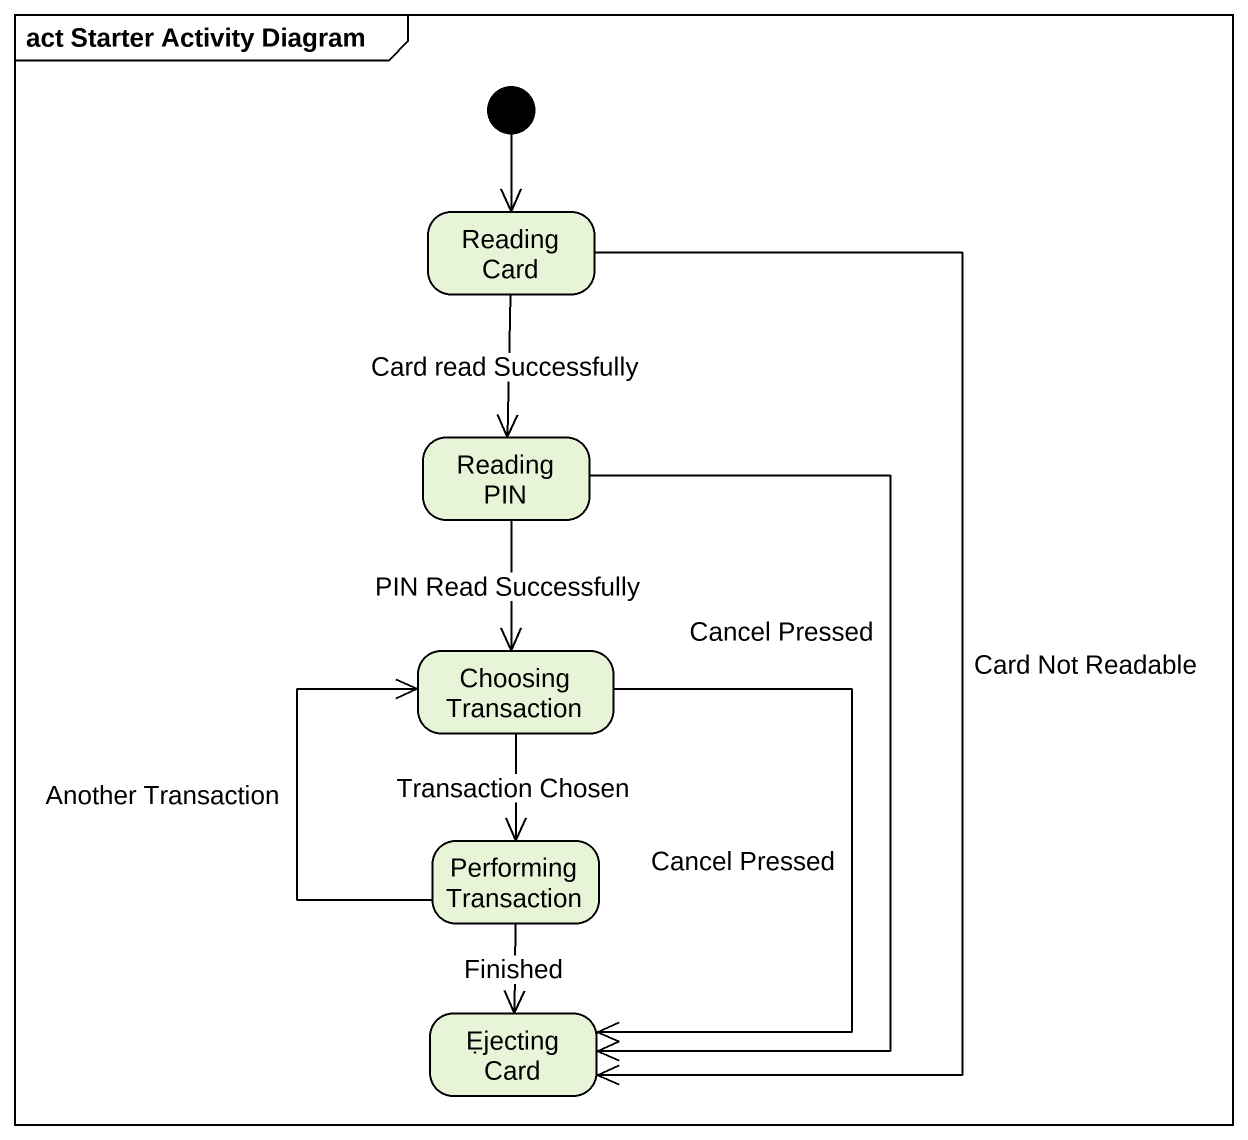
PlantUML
@startuml
mainframe act Starter Activity Diagram
hide empty description
state "Reading Card" as Reading_Card
state "Reading PIN" as Reading_PIN
state "Choosing Transaction" as Choosing_Transaction
state "Performing Transaction" as Performing_Transaction
state "Ẹjecting Card" as Ẹjecting_Card
[*] --> Reading_Card
Reading_Card --> Reading_PIN : Card read Successfully
Reading_Card --> Ẹjecting_Card : Card Not Readable
Reading_PIN --> Choosing_Transaction : PIN Read Successfully
Reading_PIN --> Ẹjecting_Card : Cancel Pressed
Choosing_Transaction --> Performing_Transaction : Transaction Chosen
Choosing_Transaction --> Ẹjecting_Card : Cancel Pressed
Performing_Transaction -up-> Choosing_Transaction : Another Transaction
Performing_Transaction --> Ẹjecting_Card : Finished
@enduml
